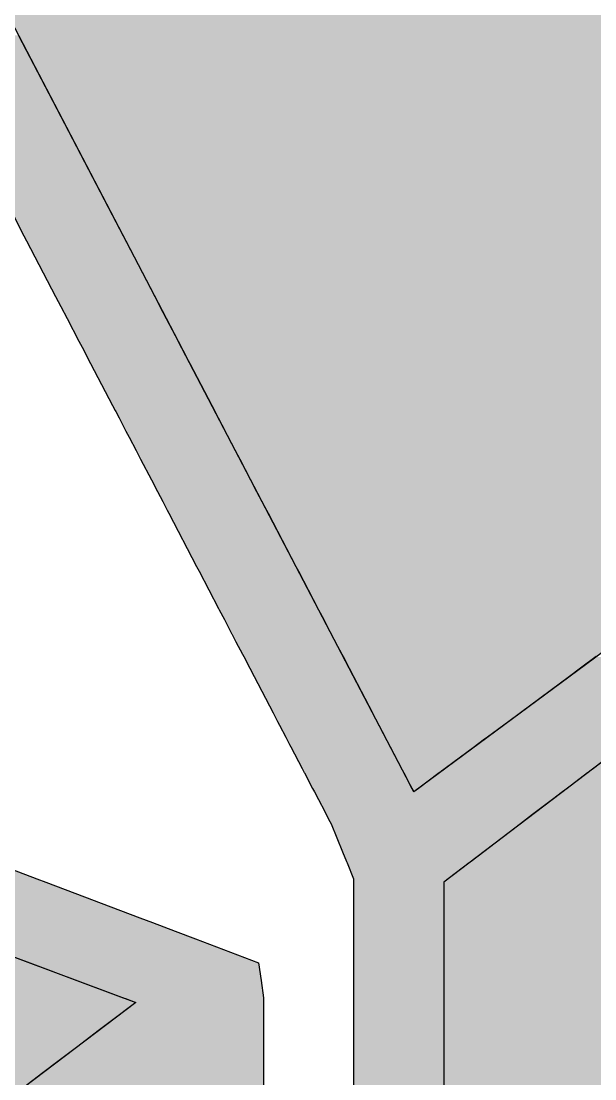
# Model space of a CAD drawing. Extents: x 57 to 405, y 53 to 275.
# Drawn here: x 104.433 to 106.678, y 164.747 to 168.887 of the extents above; entities that cross this region are included whole.
import ezdxf

# ---------------------------------------------------------------- set-up
doc = ezdxf.new("R2010")
doc.units = 0
doc.layers.get('0').update_dxf_attribs({"linetype": 'CONTINUOUS'})
doc.layers.add('印刷部分', color=160, linetype='CONTINUOUS')

# ---------------------------------------------------------------- blocks, each defined once
blk = doc.blocks.new('*U91')
at = {"color": 7, "linetype": 'CONTINUOUS'}
for p, q in [((108.4112, 167.282), (106.0871, 165.517)), ((106.0871, 165.517), (106.0871, 162.8405))]:
    blk.add_line(p, q, dxfattribs=at)
for points in [[(108.4112, 167.282), (106.0871, 165.517), (108.4112, 165.517)], [(106.0871, 165.517), (106.0871, 162.8405), (108.4112, 162.8405)]]:
    blk.add_solid(points, dxfattribs=at)
at = {"color": 7, "linetype": 'CONTINUOUS', "extrusion": (0, 0, -1)}
blk.add_solid([(-106.0871, 165.517), (-108.4112, 165.517), (-108.4112, 162.8405)], dxfattribs=at)
blk = doc.blocks.new('*U92')
at = {"color": 7, "linetype": 'CONTINUOUS'}
for p, q in [((103.7148, 170.1834), (105.047, 167.6347)), ((105.9693, 165.8702), (105.047, 167.6347)), ((108.3519, 167.6347), (105.9693, 165.8702))]:
    blk.add_line(p, q, dxfattribs=at)
blk.add_solid([(103.7148, 170.1834), (105.047, 167.6347), (108.3519, 167.6347)], dxfattribs=at)
at = {"color": 7, "linetype": 'CONTINUOUS', "extrusion": (0, 0, -1)}
for points in [[(-103.7148, 170.1834), (-105.2492, 170.1834), (-108.3519, 167.6347)], [(-105.047, 167.6347), (-108.3519, 167.6347), (-105.9693, 165.8702)]]:
    blk.add_solid(points, dxfattribs=at)
blk = doc.blocks.new('*U94')
at = {"color": 7, "linetype": 'CONTINUOUS'}
for p, q in [((101.1031, 166.4579), (104.8813, 165.0461)), ((104.8813, 165.0461), (102.5579, 163.2815))]:
    blk.add_line(p, q, dxfattribs=at)
blk.add_solid([(98.7635, 166.4579), (100.45, 165.0461), (104.8813, 165.0461)], dxfattribs=at)
at = {"color": 7, "linetype": 'CONTINUOUS', "extrusion": (0, 0, -1)}
for points in [[(-98.7635, 166.4579), (-101.1031, 166.4579), (-104.8813, 165.0461)], [(-100.45, 165.0461), (-104.8813, 165.0461), (-102.5579, 163.2815)]]:
    blk.add_solid(points, dxfattribs=at)
blk = doc.blocks.new('*U26')
at = {"layer": '印刷部分', "color": 7, "linetype": 'CONTINUOUS'}
for p, q in [((-11.5665, 4.2252), (-11.4476, 3.9978)), ((-11.4476, 3.9978), (-11.1994, 3.5227)), ((-11.5873, 3.5227), (-11.5444, 3.4407)), ((-11.1994, 3.5227), (-11.1565, 3.4407)), ((-11.5444, 3.4407), (-11.5344, 3.4215)), ((-11.1565, 3.4407), (-11.1464, 3.4215)), ((-11.5344, 3.4215), (-11.4209, 3.2042)), ((-11.1464, 3.4215), (-11.0328, 3.2042)), ((-11.4209, 3.2042), (-11.4005, 3.1651)), ((-11.0328, 3.2042), (-11.0124, 3.1651)), ((-11.4005, 3.1651), (-11.3757, 3.1176)), ((-11.0124, 3.1651), (-10.9876, 3.1176)), ((-11.3757, 3.1176), (-11.3296, 3.0294)), ((-10.9876, 3.1176), (-10.9415, 3.0294)), ((-11.3296, 3.0294), (-11.3107, 2.9933)), ((-10.9415, 3.0294), (-10.9226, 2.9933)), ((-11.3107, 2.9933), (-11.29, 2.9536)), ((-10.9226, 2.9933), (-10.9019, 2.9536)), ((-11.29, 2.9536), (-11.2835, 2.9413)), ((-11.2835, 2.9413), (-11.198, 2.7775)), ((-10.9019, 2.9536), (-10.8954, 2.9413)), ((-10.8954, 2.9413), (-10.8098, 2.7775)), ((-11.198, 2.7775), (-11.1874, 2.7571)), ((-10.8098, 2.7775), (-10.7992, 2.7571)), ((-11.1874, 2.7571), (-11.1856, 2.7537)), ((-11.1856, 2.7537), (-11.1723, 2.7283)), ((-10.7992, 2.7571), (-10.7974, 2.7537)), ((-10.7974, 2.7537), (-10.7841, 2.7283)), ((-11.1723, 2.7283), (-11.1453, 2.6767)), ((-10.7841, 2.7283), (-10.7571, 2.6767)), ((-11.1453, 2.6767), (-11.1332, 2.6535)), ((-11.1332, 2.6535), (-11.1057, 2.6008)), ((-10.7571, 2.6767), (-10.745, 2.6535)), ((-10.745, 2.6535), (-10.7175, 2.6008)), ((-11.1057, 2.6008), (-11.0883, 2.5675)), ((-11.0883, 2.5675), (-11.0456, 2.4858)), ((-10.7175, 2.6008), (-10.7001, 2.5675)), ((-10.7001, 2.5675), (-10.6574, 2.4858)), ((-11.0456, 2.4858), (-11.0222, 2.441)), ((-10.6574, 2.4858), (-10.634, 2.441)), ((-11.0222, 2.441), (-11.0013, 2.4009)), ((-10.634, 2.441), (-10.613, 2.4009)), ((-11.0013, 2.4009), (-11, 2.3985)), ((-11, 2.3985), (-10.9837, 2.3673)), ((-10.9837, 2.3673), (-10.9773, 2.3551)), ((-10.613, 2.4009), (-10.6118, 2.3985)), ((-10.6118, 2.3985), (-10.5954, 2.3673)), ((-10.5954, 2.3673), (-10.589, 2.3551)), ((-10.9773, 2.3551), (-10.8687, 2.1472)), ((-10.589, 2.3551), (-10.4804, 2.1472)), ((-10.8687, 2.1472), (-10.859, 2.1285)), ((-10.859, 2.1285), (-10.7828, 1.9827)), ((-10.4804, 2.1472), (-10.4706, 2.1285)), ((-10.4706, 2.1285), (-10.3944, 1.9827)), ((-10.7828, 1.9827), (-10.7801, 1.9774)), ((-10.7801, 1.9774), (-10.7599, 1.9388)), ((-10.3944, 1.9827), (-10.3917, 1.9774)), ((-10.3917, 1.9774), (-10.3715, 1.9388)), ((-10.7599, 1.9388), (-10.7317, 1.8847)), ((-10.3715, 1.9388), (-10.3432, 1.8847)), ((-10.7317, 1.8847), (-10.7312, 1.8839)), ((-10.7312, 1.8839), (-10.7149, 1.8526)), ((-10.3432, 1.8847), (-10.3427, 1.8839)), ((-10.3427, 1.8839), (-10.3264, 1.8526)), ((-10.7149, 1.8526), (-10.6893, 1.8037)), ((-10.3264, 1.8526), (-10.3009, 1.8037)), ((-10.6893, 1.8037), (-10.6844, 1.7942)), ((-10.6844, 1.7942), (-10.6606, 1.7488)), ((-10.3009, 1.8037), (-10.2959, 1.7942)), ((-10.2959, 1.7942), (-10.2721, 1.7488)), ((-9.3045, 1.7942), (-9.3658, 1.7488)), ((-10.6606, 1.7488), (-10.6436, 1.7161)), ((-10.2721, 1.7488), (-10.2551, 1.7161)), ((-9.3658, 1.7488), (-9.4099, 1.7161)), ((-10.6436, 1.7161), (-10.5696, 1.5745)), ((-10.2551, 1.7161), (-10.1811, 1.5745)), ((-9.4099, 1.7161), (-9.6011, 1.5745)), ((-10.5696, 1.5745), (-10.5519, 1.5406)), ((-10.1811, 1.5745), (-10.1633, 1.5406)), ((-9.6011, 1.5745), (-9.6469, 1.5406)), ((-10.5519, 1.5406), (-10.5444, 1.5263)), ((-10.1633, 1.5406), (-10.1558, 1.5263)), ((-9.6469, 1.5406), (-9.6662, 1.5263)), ((-10.5444, 1.5263), (-10.5198, 1.4791)), ((-10.1558, 1.5263), (-10.1312, 1.4791)), ((-9.6662, 1.5263), (-9.7299, 1.4791)), ((-10.5198, 1.4791), (-10.5153, 1.4705)), ((-10.5153, 1.4705), (-10.5047, 1.4502)), ((-10.5047, 1.4502), (-10.4998, 1.4409)), ((-10.1312, 1.4791), (-10.1267, 1.4705)), ((-10.1267, 1.4705), (-10.1161, 1.4502)), ((-10.1161, 1.4502), (-10.1112, 1.4409)), ((-9.7689, 1.4502), (-9.7815, 1.4409)), ((-9.7415, 1.4705), (-9.7689, 1.4502)), ((-9.7299, 1.4791), (-9.7415, 1.4705)), ((-10.4998, 1.4409), (-10.4556, 1.3563)), ((-10.1112, 1.4409), (-10.067, 1.3563)), ((-9.7815, 1.4409), (-9.8958, 1.3563)), ((-9.2046, 1.4409), (-9.316, 1.3563)), ((-10.4556, 1.3563), (-10.45, 1.3455)), ((-10.45, 1.3455), (-10.4475, 1.3407)), ((-10.4475, 1.3407), (-10.4466, 1.3391)), ((-10.4466, 1.3391), (-10.4149, 1.2784)), ((-10.067, 1.3563), (-10.0613, 1.3455)), ((-10.0613, 1.3455), (-10.0588, 1.3407)), ((-10.0588, 1.3407), (-10.058, 1.3391)), ((-10.058, 1.3391), (-10.0263, 1.2784)), ((-9.919, 1.3391), (-10.0009, 1.2784)), ((-9.9168, 1.3407), (-9.919, 1.3391)), ((-9.9103, 1.3455), (-9.9168, 1.3407)), ((-9.8958, 1.3563), (-9.9103, 1.3455)), ((-9.3386, 1.3391), (-9.4185, 1.2784)), ((-9.3365, 1.3407), (-9.3386, 1.3391)), ((-9.3302, 1.3455), (-9.3365, 1.3407)), ((-9.316, 1.3563), (-9.3302, 1.3455)), ((-10.4149, 1.2784), (-10.4078, 1.2649)), ((-10.4078, 1.2649), (-10.3924, 1.2352)), ((-10.0263, 1.2784), (-10.0192, 1.2649)), ((-10.0009, 1.2784), (-10.0192, 1.2649)), ((-9.4364, 1.2649), (-9.4754, 1.2352)), ((-9.4185, 1.2784), (-9.4364, 1.2649)), ((-10.3924, 1.2352), (-10.3674, 1.1875)), ((-9.4754, 1.2352), (-9.5382, 1.1875)), ((-10.3674, 1.1875), (-10.3612, 1.1756)), ((-10.3612, 1.1756), (-10.3473, 1.1489)), ((-9.554, 1.1756), (-9.5891, 1.1489)), ((-9.5382, 1.1875), (-9.554, 1.1756)), ((-10.3473, 1.1489), (-10.3426, 1.14)), ((-10.3426, 1.14), (-10.2977, 1.0306)), ((-9.6008, 1.14), (-9.7448, 1.0306)), ((-9.5891, 1.1489), (-9.6008, 1.14)), ((-10.2977, 1.0306), (-10.282, 0.9926)), ((-9.7448, 1.0306), (-9.7949, 0.9926)), ((-11.6596, 0.9876), (-11.4941, 0.9248)), ((-10.282, 0.9926), (-10.2799, 0.9876)), ((-10.2799, 0.9876), (-10.2542, 0.9248)), ((-9.8015, 0.9876), (-9.8841, 0.9248)), ((-9.7949, 0.9926), (-9.8015, 0.9876)), ((-11.4941, 0.9248), (-11.4595, 0.9117)), ((-11.4595, 0.9117), (-11.0908, 0.772)), ((-10.2542, 0.9248), (-10.2542, 0.9117)), ((-10.2542, 0.9117), (-10.2542, 0.772)), ((-9.8841, 0.9248), (-9.9014, 0.9117)), ((-9.9014, 0.9117), (-9.9014, 0.772)), ((-11.0908, 0.772), (-11.0416, 0.7533)), ((-11.0416, 0.7533), (-10.9527, 0.7196)), ((-10.2542, 0.772), (-10.2542, 0.7533)), ((-10.2542, 0.7533), (-10.2542, 0.7196)), ((-9.9014, 0.772), (-9.9014, 0.7533)), ((-9.9014, 0.7533), (-9.9014, 0.7196)), ((-10.9527, 0.7196), (-10.8735, 0.6896)), ((-10.2542, 0.7196), (-10.2542, 0.6896)), ((-9.9014, 0.7196), (-9.9014, 0.6896)), ((-11.7731, 0.6896), (-11.5221, 0.5959)), ((-10.8735, 0.6896), (-10.6261, 0.5959)), ((-10.2542, 0.6896), (-10.2542, 0.5959)), ((-9.9014, 0.6896), (-9.9014, 0.5959)), ((-11.5221, 0.5959), (-11.3372, 0.5267)), ((-10.6261, 0.5959), (-10.6164, 0.5267)), ((-10.2542, 0.5959), (-10.2542, 0.5267)), ((-9.9014, 0.5959), (-9.9014, 0.5267)), ((-11.3372, 0.5267), (-11.1565, 0.4592)), ((-10.6164, 0.5267), (-10.6069, 0.4592)), ((-10.2542, 0.5267), (-10.2542, 0.4592)), ((-9.9014, 0.5267), (-9.9014, 0.4592)), ((-11.1565, 0.4592), (-11.1477, 0.456)), ((-11.1477, 0.456), (-11.1072, 0.4408)), ((-10.6069, 0.4592), (-10.6069, 0.456)), ((-10.6069, 0.456), (-10.6069, 0.4408)), ((-10.2542, 0.4592), (-10.2542, 0.456)), ((-10.2542, 0.456), (-10.2542, 0.4408)), ((-9.9014, 0.4592), (-9.9014, 0.456)), ((-9.9014, 0.456), (-9.9014, 0.4408)), ((-11.1072, 0.4408), (-11.207, 0.365)), ((-10.6069, 0.4408), (-10.6069, 0.365)), ((-10.2542, 0.4408), (-10.2542, 0.365)), ((-9.9014, 0.4408), (-9.9014, 0.365)), ((-11.2487, 0.3333), (-11.3394, 0.2644)), ((-11.207, 0.365), (-11.2487, 0.3333)), ((-10.6069, 0.365), (-10.6069, 0.3333)), ((-10.6069, 0.3333), (-10.6069, 0.2644)), ((-10.2542, 0.365), (-10.2542, 0.3333)), ((-10.2542, 0.3333), (-10.2542, 0.2644)), ((-9.9014, 0.365), (-9.9014, 0.3333)), ((-9.9014, 0.3333), (-9.9014, 0.2644)), ((-11.3394, 0.2644), (-11.4068, 0.2132)), ((-10.6069, 0.2644), (-10.6069, 0.2132)), ((-10.2542, 0.2644), (-10.2542, 0.2132)), ((-9.9014, 0.2644), (-9.9014, 0.2132)), ((-11.4068, 0.2132), (-11.4702, 0.1651)), ((-10.6069, 0.2132), (-10.6069, 0.1651)), ((-10.2542, 0.2132), (-10.2542, 0.1651)), ((-9.9014, 0.2132), (-9.9014, 0.1651)), ((-11.4702, 0.1651), (-11.5322, 0.118)), ((-10.6069, 0.1651), (-10.6069, 0.118)), ((-10.2542, 0.1651), (-10.2542, 0.118)), ((-9.9014, 0.1651), (-9.9014, 0.118))]:
    blk.add_line(p, q, dxfattribs=at)
for points in [[(-11.9543, 4.2252), (-11.8354, 3.9978), (-11.4476, 3.9978)], [(-11.8354, 3.9978), (-11.5873, 3.5227), (-11.1994, 3.5227)], [(-11.5873, 3.5227), (-11.5444, 3.4407), (-11.1565, 3.4407)], [(-11.5444, 3.4407), (-11.5344, 3.4215), (-11.1464, 3.4215)], [(-11.5344, 3.4215), (-11.4209, 3.2042), (-11.0328, 3.2042)], [(-11.4209, 3.2042), (-11.4005, 3.1651), (-11.0124, 3.1651)], [(-11.4005, 3.1651), (-11.3757, 3.1176), (-10.9876, 3.1176)], [(-11.3757, 3.1176), (-11.3296, 3.0294), (-10.9415, 3.0294)], [(-11.3296, 3.0294), (-11.3107, 2.9933), (-10.9226, 2.9933)], [(-11.3107, 2.9933), (-11.29, 2.9536), (-10.9019, 2.9536)], [(-11.29, 2.9536), (-11.2835, 2.9413), (-10.8954, 2.9413)], [(-11.2835, 2.9413), (-11.198, 2.7775), (-10.8098, 2.7775)], [(-11.198, 2.7775), (-11.1874, 2.7571), (-10.7992, 2.7571)], [(-11.1874, 2.7571), (-11.1856, 2.7537), (-10.7974, 2.7537)], [(-11.1856, 2.7537), (-11.1723, 2.7283), (-10.7841, 2.7283)], [(-11.1723, 2.7283), (-11.1453, 2.6767), (-10.7571, 2.6767)], [(-11.1453, 2.6767), (-11.1332, 2.6535), (-10.745, 2.6535)], [(-11.1332, 2.6535), (-11.1057, 2.6008), (-10.7175, 2.6008)], [(-11.1057, 2.6008), (-11.0883, 2.5675), (-10.7001, 2.5675)], [(-11.0883, 2.5675), (-11.0456, 2.4858), (-10.6574, 2.4858)], [(-11.0456, 2.4858), (-11.0222, 2.441), (-10.634, 2.441)], [(-11.0222, 2.441), (-11.0013, 2.4009), (-10.613, 2.4009)], [(-11.0013, 2.4009), (-11, 2.3985), (-10.6118, 2.3985)], [(-11, 2.3985), (-10.9837, 2.3673), (-10.5954, 2.3673)], [(-10.9837, 2.3673), (-10.9773, 2.3551), (-10.589, 2.3551)], [(-10.9773, 2.3551), (-10.8687, 2.1472), (-10.4804, 2.1472)], [(-10.8687, 2.1472), (-10.859, 2.1285), (-10.4706, 2.1285)], [(-10.859, 2.1285), (-10.7828, 1.9827), (-10.3944, 1.9827)], [(-10.7828, 1.9827), (-10.7801, 1.9774), (-10.3917, 1.9774)], [(-10.7801, 1.9774), (-10.7599, 1.9388), (-10.3715, 1.9388)], [(-10.7599, 1.9388), (-10.7317, 1.8847), (-10.3432, 1.8847)], [(-10.7317, 1.8847), (-10.7312, 1.8839), (-10.3427, 1.8839)], [(-10.7312, 1.8839), (-10.7149, 1.8526), (-10.3264, 1.8526)], [(-10.7149, 1.8526), (-10.6893, 1.8037), (-10.3009, 1.8037)], [(-10.6893, 1.8037), (-10.6844, 1.7942), (-10.2959, 1.7942)], [(-10.6844, 1.7942), (-10.6606, 1.7488), (-10.2721, 1.7488)], [(-9.3045, 1.7942), (-9.3658, 1.7488), (-8.7991, 1.7488)], [(-10.6606, 1.7488), (-10.6436, 1.7161), (-10.2551, 1.7161)], [(-9.3658, 1.7488), (-9.4099, 1.7161), (-8.8422, 1.7161)], [(-10.6436, 1.7161), (-10.5696, 1.5745), (-10.1811, 1.5745)], [(-9.4099, 1.7161), (-9.6011, 1.5745), (-9.0286, 1.5745)], [(-10.5696, 1.5745), (-10.5519, 1.5406), (-10.1633, 1.5406)], [(-9.6011, 1.5745), (-9.6469, 1.5406), (-9.0733, 1.5406)], [(-10.5519, 1.5406), (-10.5444, 1.5263), (-10.1558, 1.5263)], [(-9.6469, 1.5406), (-9.6662, 1.5263), (-9.0922, 1.5263)], [(-10.5444, 1.5263), (-10.5198, 1.4791), (-10.1312, 1.4791)], [(-9.6662, 1.5263), (-9.7299, 1.4791), (-9.1542, 1.4791)], [(-10.5198, 1.4791), (-10.5153, 1.4705), (-10.1267, 1.4705)], [(-10.5153, 1.4705), (-10.5047, 1.4502), (-10.1161, 1.4502)], [(-10.5047, 1.4502), (-10.4998, 1.4409), (-10.1112, 1.4409)], [(-9.7689, 1.4502), (-9.7815, 1.4409), (-9.2046, 1.4409)], [(-9.7415, 1.4705), (-9.7689, 1.4502), (-9.1923, 1.4502)], [(-9.7299, 1.4791), (-9.7415, 1.4705), (-9.1656, 1.4705)], [(-10.4998, 1.4409), (-10.4556, 1.3563), (-10.067, 1.3563)], [(-9.7815, 1.4409), (-9.8958, 1.3563), (-9.316, 1.3563)], [(-10.4556, 1.3563), (-10.45, 1.3455), (-10.0613, 1.3455)], [(-10.45, 1.3455), (-10.4475, 1.3407), (-10.0588, 1.3407)], [(-10.4475, 1.3407), (-10.4466, 1.3391), (-10.058, 1.3391)], [(-10.4466, 1.3391), (-10.4149, 1.2784), (-10.0263, 1.2784)], [(-9.919, 1.3391), (-10.0009, 1.2784), (-9.4185, 1.2784)], [(-9.9168, 1.3407), (-9.919, 1.3391), (-9.3386, 1.3391)], [(-9.9103, 1.3455), (-9.9168, 1.3407), (-9.3365, 1.3407)], [(-9.8958, 1.3563), (-9.9103, 1.3455), (-9.3302, 1.3455)], [(-10.4149, 1.2784), (-10.4078, 1.2649), (-10.0192, 1.2649)], [(-10.4078, 1.2649), (-10.3924, 1.2352), (-9.4754, 1.2352)], [(-10.0009, 1.2784), (-10.0192, 1.2649), (-9.4364, 1.2649)], [(-10.3924, 1.2352), (-10.3674, 1.1875), (-9.5382, 1.1875)], [(-10.3674, 1.1875), (-10.3612, 1.1756), (-9.554, 1.1756)], [(-10.3612, 1.1756), (-10.3473, 1.1489), (-9.5891, 1.1489)], [(-10.3473, 1.1489), (-10.3426, 1.14), (-9.6008, 1.14)], [(-10.3426, 1.14), (-10.2977, 1.0306), (-9.7448, 1.0306)], [(-10.2977, 1.0306), (-10.282, 0.9926), (-9.7949, 0.9926)], [(-12.5705, 0.9876), (-12.4026, 0.9248), (-11.4941, 0.9248)], [(-10.282, 0.9926), (-10.2799, 0.9876), (-9.8015, 0.9876)], [(-10.2799, 0.9876), (-10.2542, 0.9248), (-9.8841, 0.9248)], [(-12.4026, 0.9248), (-12.3675, 0.9117), (-11.4595, 0.9117)], [(-12.3675, 0.9117), (-11.9935, 0.772), (-11.0908, 0.772)], [(-10.2542, 0.9248), (-10.2542, 0.9117), (-9.9014, 0.9117)], [(-10.2542, 0.9117), (-10.2542, 0.772), (-9.9014, 0.772)], [(-11.9935, 0.772), (-11.9436, 0.7533), (-11.0416, 0.7533)], [(-11.9436, 0.7533), (-11.8534, 0.7196), (-10.9527, 0.7196)], [(-10.2542, 0.772), (-10.2542, 0.7533), (-9.9014, 0.7533)], [(-10.2542, 0.7533), (-10.2542, 0.7196), (-9.9014, 0.7196)], [(-11.8534, 0.7196), (-11.7731, 0.6896), (-10.8735, 0.6896)], [(-10.2542, 0.7196), (-10.2542, 0.6896), (-9.9014, 0.6896)], [(-11.7731, 0.6896), (-11.5221, 0.5959), (-10.6261, 0.5959)], [(-10.2542, 0.6896), (-10.2542, 0.5959), (-9.9014, 0.5959)], [(-11.5221, 0.5959), (-11.3372, 0.5267), (-10.6164, 0.5267)], [(-10.2542, 0.5959), (-10.2542, 0.5267), (-9.9014, 0.5267)], [(-11.3372, 0.5267), (-11.1565, 0.4592), (-10.6069, 0.4592)], [(-10.2542, 0.5267), (-10.2542, 0.4592), (-9.9014, 0.4592)], [(-11.1565, 0.4592), (-11.1477, 0.456), (-10.6069, 0.456)], [(-11.1477, 0.456), (-11.1072, 0.4408), (-10.6069, 0.4408)], [(-10.2542, 0.4592), (-10.2542, 0.456), (-9.9014, 0.456)], [(-10.2542, 0.456), (-10.2542, 0.4408), (-9.9014, 0.4408)], [(-11.1072, 0.4408), (-11.207, 0.365), (-10.6069, 0.365)], [(-10.2542, 0.4408), (-10.2542, 0.365), (-9.9014, 0.365)], [(-11.2487, 0.3333), (-11.3394, 0.2644), (-10.6069, 0.2644)], [(-11.207, 0.365), (-11.2487, 0.3333), (-10.6069, 0.3333)], [(-10.2542, 0.365), (-10.2542, 0.3333), (-9.9014, 0.3333)], [(-10.2542, 0.3333), (-10.2542, 0.2644), (-9.9014, 0.2644)], [(-11.3394, 0.2644), (-11.4068, 0.2132), (-10.6069, 0.2132)], [(-10.2542, 0.2644), (-10.2542, 0.2132), (-9.9014, 0.2132)], [(-11.4068, 0.2132), (-11.4702, 0.1651), (-10.6069, 0.1651)], [(-10.2542, 0.2132), (-10.2542, 0.1651), (-9.9014, 0.1651)], [(-11.4702, 0.1651), (-11.5322, 0.118), (-10.6069, 0.118)], [(-10.2542, 0.1651), (-10.2542, 0.118), (-9.9014, 0.118)]]:
    blk.add_solid(points, dxfattribs=at)
at = {"layer": '印刷部分', "color": 7, "linetype": 'CONTINUOUS', "extrusion": (0, 0, -1)}
for points in [[(11.9543, 4.2252), (11.5665, 4.2252), (11.4476, 3.9978)], [(11.8354, 3.9978), (11.4476, 3.9978), (11.1994, 3.5227)], [(11.5873, 3.5227), (11.1994, 3.5227), (11.1565, 3.4407)], [(11.5444, 3.4407), (11.1565, 3.4407), (11.1464, 3.4215)], [(11.5344, 3.4215), (11.1464, 3.4215), (11.0328, 3.2042)], [(11.4209, 3.2042), (11.0328, 3.2042), (11.0124, 3.1651)], [(11.4005, 3.1651), (11.0124, 3.1651), (10.9876, 3.1176)], [(11.3757, 3.1176), (10.9876, 3.1176), (10.9415, 3.0294)], [(11.3296, 3.0294), (10.9415, 3.0294), (10.9226, 2.9933)], [(11.3107, 2.9933), (10.9226, 2.9933), (10.9019, 2.9536)], [(11.29, 2.9536), (10.9019, 2.9536), (10.8954, 2.9413)], [(11.2835, 2.9413), (10.8954, 2.9413), (10.8098, 2.7775)], [(11.198, 2.7775), (10.8098, 2.7775), (10.7992, 2.7571)], [(11.1874, 2.7571), (10.7992, 2.7571), (10.7974, 2.7537)], [(11.1856, 2.7537), (10.7974, 2.7537), (10.7841, 2.7283)], [(11.1723, 2.7283), (10.7841, 2.7283), (10.7571, 2.6767)], [(11.1453, 2.6767), (10.7571, 2.6767), (10.745, 2.6535)], [(11.1332, 2.6535), (10.745, 2.6535), (10.7175, 2.6008)], [(11.1057, 2.6008), (10.7175, 2.6008), (10.7001, 2.5675)], [(11.0883, 2.5675), (10.7001, 2.5675), (10.6574, 2.4858)], [(11.0456, 2.4858), (10.6574, 2.4858), (10.634, 2.441)], [(11.0222, 2.441), (10.634, 2.441), (10.613, 2.4009)], [(11.0013, 2.4009), (10.613, 2.4009), (10.6118, 2.3985)], [(11, 2.3985), (10.6118, 2.3985), (10.5954, 2.3673)], [(10.9837, 2.3673), (10.5954, 2.3673), (10.589, 2.3551)], [(10.9773, 2.3551), (10.589, 2.3551), (10.4804, 2.1472)], [(10.8687, 2.1472), (10.4804, 2.1472), (10.4706, 2.1285)], [(10.859, 2.1285), (10.4706, 2.1285), (10.3944, 1.9827)], [(10.7828, 1.9827), (10.3944, 1.9827), (10.3917, 1.9774)], [(10.7801, 1.9774), (10.3917, 1.9774), (10.3715, 1.9388)], [(10.7599, 1.9388), (10.3715, 1.9388), (10.3432, 1.8847)], [(10.7317, 1.8847), (10.3432, 1.8847), (10.3427, 1.8839)], [(10.7312, 1.8839), (10.3427, 1.8839), (10.3264, 1.8526)], [(10.7149, 1.8526), (10.3264, 1.8526), (10.3009, 1.8037)], [(10.6893, 1.8037), (10.3009, 1.8037), (10.2959, 1.7942)], [(10.6844, 1.7942), (10.2959, 1.7942), (10.2721, 1.7488)], [(10.6606, 1.7488), (10.2721, 1.7488), (10.2551, 1.7161)], [(9.3658, 1.7488), (8.7991, 1.7488), (8.8422, 1.7161)], [(10.6436, 1.7161), (10.2551, 1.7161), (10.1811, 1.5745)], [(9.4099, 1.7161), (8.8422, 1.7161), (9.0286, 1.5745)], [(10.5696, 1.5745), (10.1811, 1.5745), (10.1633, 1.5406)], [(9.6011, 1.5745), (9.0286, 1.5745), (9.0733, 1.5406)], [(10.5519, 1.5406), (10.1633, 1.5406), (10.1558, 1.5263)], [(9.6469, 1.5406), (9.0733, 1.5406), (9.0922, 1.5263)], [(10.5444, 1.5263), (10.1558, 1.5263), (10.1312, 1.4791)], [(9.6662, 1.5263), (9.0922, 1.5263), (9.1542, 1.4791)], [(10.5198, 1.4791), (10.1312, 1.4791), (10.1267, 1.4705)], [(10.5153, 1.4705), (10.1267, 1.4705), (10.1161, 1.4502)], [(10.5047, 1.4502), (10.1161, 1.4502), (10.1112, 1.4409)], [(9.7689, 1.4502), (9.1923, 1.4502), (9.2046, 1.4409)], [(9.7415, 1.4705), (9.1656, 1.4705), (9.1923, 1.4502)], [(9.7299, 1.4791), (9.1542, 1.4791), (9.1656, 1.4705)], [(10.4998, 1.4409), (10.1112, 1.4409), (10.067, 1.3563)], [(9.7815, 1.4409), (9.2046, 1.4409), (9.316, 1.3563)], [(10.4556, 1.3563), (10.067, 1.3563), (10.0613, 1.3455)], [(10.45, 1.3455), (10.0613, 1.3455), (10.0588, 1.3407)], [(10.4475, 1.3407), (10.0588, 1.3407), (10.058, 1.3391)], [(10.4466, 1.3391), (10.058, 1.3391), (10.0263, 1.2784)], [(9.919, 1.3391), (9.3386, 1.3391), (9.4185, 1.2784)], [(9.9168, 1.3407), (9.3365, 1.3407), (9.3386, 1.3391)], [(9.9103, 1.3455), (9.3302, 1.3455), (9.3365, 1.3407)], [(9.8958, 1.3563), (9.316, 1.3563), (9.3302, 1.3455)], [(10.4149, 1.2784), (10.0263, 1.2784), (10.0192, 1.2649)], [(10.4078, 1.2649), (9.4364, 1.2649), (9.4754, 1.2352)], [(10.0009, 1.2784), (9.4185, 1.2784), (9.4364, 1.2649)], [(10.3924, 1.2352), (9.4754, 1.2352), (9.5382, 1.1875)], [(10.3674, 1.1875), (9.5382, 1.1875), (9.554, 1.1756)], [(10.3612, 1.1756), (9.554, 1.1756), (9.5891, 1.1489)], [(10.3473, 1.1489), (9.5891, 1.1489), (9.6008, 1.14)], [(10.3426, 1.14), (9.6008, 1.14), (9.7448, 1.0306)], [(10.2977, 1.0306), (9.7448, 1.0306), (9.7949, 0.9926)], [(12.5705, 0.9876), (11.6596, 0.9876), (11.4941, 0.9248)], [(10.282, 0.9926), (9.7949, 0.9926), (9.8015, 0.9876)], [(10.2799, 0.9876), (9.8015, 0.9876), (9.8841, 0.9248)], [(12.4026, 0.9248), (11.4941, 0.9248), (11.4595, 0.9117)], [(12.3675, 0.9117), (11.4595, 0.9117), (11.0908, 0.772)], [(10.2542, 0.9248), (9.8841, 0.9248), (9.9014, 0.9117)], [(10.2542, 0.9117), (9.9014, 0.9117), (9.9014, 0.772)], [(11.9935, 0.772), (11.0908, 0.772), (11.0416, 0.7533)], [(11.9436, 0.7533), (11.0416, 0.7533), (10.9527, 0.7196)], [(10.2542, 0.772), (9.9014, 0.772), (9.9014, 0.7533)], [(10.2542, 0.7533), (9.9014, 0.7533), (9.9014, 0.7196)], [(11.8534, 0.7196), (10.9527, 0.7196), (10.8735, 0.6896)], [(10.2542, 0.7196), (9.9014, 0.7196), (9.9014, 0.6896)], [(11.7731, 0.6896), (10.8735, 0.6896), (10.6261, 0.5959)], [(10.2542, 0.6896), (9.9014, 0.6896), (9.9014, 0.5959)], [(11.5221, 0.5959), (10.6261, 0.5959), (10.6164, 0.5267)], [(10.2542, 0.5959), (9.9014, 0.5959), (9.9014, 0.5267)], [(11.3372, 0.5267), (10.6164, 0.5267), (10.6069, 0.4592)], [(10.2542, 0.5267), (9.9014, 0.5267), (9.9014, 0.4592)], [(11.1565, 0.4592), (10.6069, 0.4592), (10.6069, 0.456)], [(11.1477, 0.456), (10.6069, 0.456), (10.6069, 0.4408)], [(10.2542, 0.4592), (9.9014, 0.4592), (9.9014, 0.456)], [(10.2542, 0.456), (9.9014, 0.456), (9.9014, 0.4408)], [(11.1072, 0.4408), (10.6069, 0.4408), (10.6069, 0.365)], [(10.2542, 0.4408), (9.9014, 0.4408), (9.9014, 0.365)], [(11.2487, 0.3333), (10.6069, 0.3333), (10.6069, 0.2644)], [(11.207, 0.365), (10.6069, 0.365), (10.6069, 0.3333)], [(10.2542, 0.365), (9.9014, 0.365), (9.9014, 0.3333)], [(10.2542, 0.3333), (9.9014, 0.3333), (9.9014, 0.2644)], [(11.3394, 0.2644), (10.6069, 0.2644), (10.6069, 0.2132)], [(10.2542, 0.2644), (9.9014, 0.2644), (9.9014, 0.2132)], [(11.4068, 0.2132), (10.6069, 0.2132), (10.6069, 0.1651)], [(10.2542, 0.2132), (9.9014, 0.2132), (9.9014, 0.1651)], [(11.4702, 0.1651), (10.6069, 0.1651), (10.6069, 0.118)], [(10.2542, 0.1651), (9.9014, 0.1651), (9.9014, 0.118)]]:
    blk.add_solid(points, dxfattribs=at)
blk = doc.blocks.new('AI9-BLK11')
at = {"layer": '印刷部分', "color": 7, "linetype": 'CONTINUOUS'}
blk.add_blockref('*U26', (0, 0), dxfattribs=at)

msp = doc.modelspace()

# ---------------------------------------------------------------- block references
at = {"color": 7, "linetype": 'CONTINUOUS'}
for name, p in [('AI9-BLK11', (115.9885, 164.6053)), ('*U92', (0, 0)), ('*U91', (0, 0)), ('*U94', (0, 0))]:
    msp.add_blockref(name, p, dxfattribs=at)

doc.saveas('drawing.dxf')
